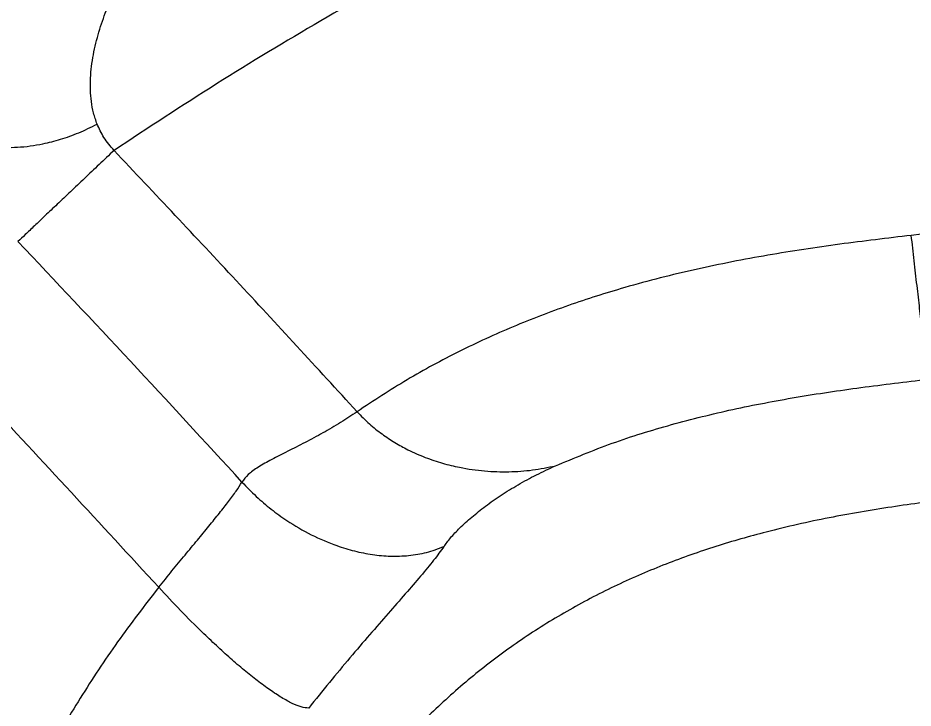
# Model space of a CAD drawing. Extents: x 400 to 501, y 484 to 634.
# Drawn here: x 434.14 to 443.27, y 528.93 to 535.97 of the extents above; entities that cross this region are included whole.
import ezdxf

# ---------------------------------------------------------------- set-up
doc = ezdxf.new("R2010")
doc.units = 0
doc.header["$MEASUREMENT"] = 0
doc.layers.add('DIM', color=3, linetype='Continuous')
doc.layers.add('GEOMETRY', color=3, linetype='Continuous', lineweight=25)

# ---------------------------------------------------------------- blocks, each defined once
blk = doc.blocks.new('2026 GRANDEE')
at = {"layer": 'GEOMETRY', "ltscale": 16}
for points, knots in [([(-6.4134, -58.0114), (-6.7279, -58.0993), (-7.3577, -58.2751), (-8.2887, -58.5875), (-9.2093, -58.9337), (-10.118, -59.3153), (-11.0891, -59.7642), (-12.1182, -60.2879), (-13.2002, -60.8932), (-14.2643, -61.5358), (-14.9577, -61.9914), (-15.3048, -62.2195)], [0, 0, 0, 0, 0.099142, 0.198473, 0.297991, 0.397695, 0.497586, 0.622713, 0.748147, 0.873902, 1, 1, 1, 1]), ([(-15.4768, -61.9518), (-15.4902, -61.9138), (-15.517, -61.8378), (-15.5379, -61.7203), (-15.5473, -61.6017), (-15.545, -61.44), (-15.5184, -61.2383), (-15.4606, -61.0066), (-15.3857, -60.7904), (-15.3112, -60.6187), (-15.2462, -60.4917), (-15.193, -60.4008), (-15.1627, -60.3609), (-15.1477, -60.3411)], [0, 0, 0, 0, 0.056139, 0.112523, 0.170006, 0.229085, 0.352362, 0.480351, 0.61157, 0.742941, 0.830195, 0.916049, 1, 1, 1, 1]), ([(-20.2855, -60.9637), (-19.6708, -61.5886), (-18.4416, -62.8382), (-16.6292, -64.7424), (-15.4423, -66.0312), (-14.849, -66.6755)], [0, 0, 0, 0, 0.3334397, 0.6668035, 1, 1, 1, 1]), ([(-17.4536, -61.8552), (-17.3818, -61.8975), (-17.2407, -61.9806), (-17.0148, -62.0781), (-16.7825, -62.1492), (-16.541, -62.1886), (-16.2889, -62.1927), (-16.0561, -62.1617), (-15.8468, -62.1075), (-15.6606, -62.0414), (-15.5392, -61.9822), (-15.4768, -61.9518)], [0, 0, 0, 0, 0.1315422, 0.2586675, 0.3810295, 0.4997322, 0.6173462, 0.7373882, 0.8207178, 0.9079628, 1, 1, 1, 1]), ([(-15.3048, -62.2195), (-15.3414, -62.177), (-15.412, -62.0952), (-15.4557, -61.9984), (-15.4768, -61.9518)], [0, 0, 0, 0, 0.518118, 1, 1, 1, 1]), ([(-15.3048, -62.2195), (-15.3557, -62.2677), (-15.4574, -62.3641), (-15.607, -62.5059), (-15.7506, -62.642), (-15.8855, -62.7699), (-16.0091, -62.8871), (-16.1186, -62.9908), (-16.2134, -63.0807), (-16.2613, -63.1261), (-16.2853, -63.1488)], [0, 0, 0, 0, 0.1250014, 0.2500013, 0.3750004, 0.5, 0.6249996, 0.7499987, 0.8749986, 1, 1, 1, 1]), ([(-12.8249, -64.8853), (-13.235, -64.4382), (-14.0554, -63.5437), (-14.8883, -62.6609), (-15.3048, -62.2195)], [0, 0, 0, 0, 0.499937, 1, 1, 1, 1]), ([(2.8474, -62.7404), (2.2903, -62.7194), (1.1763, -62.6774), (-0.4962, -62.6709), (-2.1683, -62.7055), (-3.8389, -62.7864), (-5.5075, -62.9083), (-6.6165, -63.027), (-7.171, -63.0864)], [0, 0, 0, 0, 0.166645, 0.33328, 0.49992, 0.666577, 0.833266, 1, 1, 1, 1]), ([(-7.171, -63.0864), (-7.4146, -63.1153), (-7.9034, -63.1731), (-8.6364, -63.284), (-9.3693, -63.4267), (-10.0488, -63.5989), (-10.6713, -63.7965), (-11.2358, -64.0128), (-11.7856, -64.2654), (-12.3193, -64.5523), (-12.6563, -64.7743), (-12.8249, -64.8853)], [0, 0, 0, 0, 0.122682, 0.24617, 0.37078, 0.496015, 0.596584, 0.697306, 0.798175, 0.899096, 1, 1, 1, 1]), ([(-7.0025, -64.5543), (-7.0047, -64.535), (-7.0091, -64.4964), (-7.022, -64.3836), (-7.0392, -64.2346), (-7.0604, -64.0497), (-7.085, -63.8358), (-7.1122, -63.5991), (-7.1411, -63.3467), (-7.1611, -63.1732), (-7.171, -63.0864)], [0, 0, 0, 0, 0.125005, 0.250005, 0.375002, 0.5, 0.624998, 0.749995, 0.874995, 1, 1, 1, 1]), ([(-13.9994, -65.6028), (-14.3776, -65.1913), (-15.1343, -64.3684), (-15.9016, -63.5554), (-16.2853, -63.1488)], [0, 0, 0, 0, 0.499943, 1, 1, 1, 1]), ([(-10.8022, -65.4373), (-10.61, -65.3577), (-10.2225, -65.1971), (-9.6157, -65.01), (-8.9889, -64.8554), (-8.3429, -64.7329), (-7.6788, -64.6341), (-7.2298, -64.5811), (-7.0025, -64.5543)], [0, 0, 0, 0, 0.159284, 0.321145, 0.485833, 0.653675, 0.82462, 1, 1, 1, 1]), ([(-12.8249, -64.8853), (-12.8807, -64.9226), (-12.9959, -64.9995), (-13.1757, -65.1038), (-13.3585, -65.2013), (-13.5354, -65.2902), (-13.6978, -65.3721), (-13.8347, -65.4493), (-13.9413, -65.5246), (-13.9803, -65.5771), (-13.9994, -65.6028)], [0, 0, 0, 0, 0.117656, 0.2431, 0.370901, 0.501455, 0.631768, 0.75962, 0.882234, 1, 1, 1, 1]), ([(-12.8249, -64.8853), (-12.7839, -64.9274), (-12.7039, -65.0097), (-12.5726, -65.1133), (-12.4404, -65.201), (-12.2927, -65.282), (-12.1298, -65.3536), (-11.9533, -65.4125), (-11.7501, -65.4618), (-11.5223, -65.4937), (-11.2738, -65.5009), (-11.0319, -65.4843), (-10.8791, -65.453), (-10.8022, -65.4373)], [0, 0, 0, 0, 0.068601, 0.133952, 0.197396, 0.259758, 0.341992, 0.423746, 0.505295, 0.627617, 0.750399, 0.874268, 1, 1, 1, 1]), ([(-11.9393, -66.2603), (-11.918, -66.2315), (-11.8744, -66.1726), (-11.7784, -66.0706), (-11.6591, -65.9611), (-11.5176, -65.8481), (-11.3586, -65.7365), (-11.1842, -65.6291), (-10.9983, -65.5275), (-10.8674, -65.4673), (-10.8022, -65.4373)], [0, 0, 0, 0, 0.119995, 0.244735, 0.37211, 0.499016, 0.624797, 0.749011, 0.874971, 1, 1, 1, 1]), ([(-14.849, -66.6755), (-14.8037, -66.6195), (-14.7136, -66.508), (-14.5801, -66.3469), (-14.453, -66.1939), (-14.3345, -66.0506), (-14.2269, -65.918), (-14.1333, -65.798), (-14.0542, -65.6904), (-14.0177, -65.6321), (-13.9994, -65.6028)], [0, 0, 0, 0, 0.127447, 0.253455, 0.377651, 0.501164, 0.625039, 0.749314, 0.873702, 1, 1, 1, 1]), ([(-13.9994, -65.6028), (-13.9518, -65.6523), (-13.8574, -65.7505), (-13.7032, -65.8807), (-13.5163, -66.0162), (-13.2911, -66.147), (-13.0579, -66.2464), (-12.8491, -66.3093), (-12.6657, -66.3454), (-12.4804, -66.3617), (-12.2951, -66.355), (-12.1109, -66.3249), (-11.9974, -66.2821), (-11.9393, -66.2603)], [0, 0, 0, 0, 0.077445, 0.153424, 0.229122, 0.343828, 0.461714, 0.542987, 0.626964, 0.714202, 0.805239, 0.900437, 1, 1, 1, 1]), ([(-6.1294, -65.7072), (-6.334, -65.7284), (-6.7486, -65.7713), (-7.3758, -65.8538), (-8.0132, -65.9621), (-8.6121, -66.0964), (-9.1674, -66.2553), (-9.6759, -66.4342), (-10.1747, -66.6481), (-10.6588, -66.8986), (-11.1231, -67.1858), (-11.5629, -67.5084), (-11.9746, -67.863), (-12.3558, -68.2449), (-12.7059, -68.6487), (-13.0519, -69.1024), (-13.3879, -69.6037), (-13.7119, -70.1467), (-14.0071, -70.6848), (-14.1941, -71.0413), (-14.2858, -71.2163)], [0, 0, 0, 0, 0.05909, 0.119723, 0.181694, 0.244786, 0.295929, 0.347549, 0.39952, 0.451711, 0.503988, 0.55621, 0.608231, 0.659908, 0.711091, 0.761642, 0.823723, 0.884349, 0.94325, 1, 1, 1, 1]), ([(-11.9393, -66.2603), (-11.9723, -66.3058), (-12.0383, -66.3967), (-12.1733, -66.5593), (-12.3295, -66.7403), (-12.5055, -66.9408), (-12.6962, -67.1594), (-12.8982, -67.3953), (-13.1077, -67.6461), (-13.2481, -67.8207), (-13.3186, -67.9084)], [0, 0, 0, 0, 0.123364, 0.246683, 0.370382, 0.494124, 0.618188, 0.743626, 0.871085, 1, 1, 1, 1]), ([(-14.849, -66.6755), (-14.9911, -66.8599), (-15.2733, -67.2261), (-15.6509, -67.8012), (-15.9968, -68.3808), (-16.3141, -68.9585), (-16.5155, -69.3427), (-16.6147, -69.5319)], [0, 0, 0, 0, 0.207597, 0.412195, 0.613117, 0.809455, 1, 1, 1, 1]), ([(-13.3186, -67.9084), (-13.3422, -67.9065), (-13.3885, -67.9026), (-13.4833, -67.8643), (-13.5914, -67.8054), (-13.7114, -67.7269), (-13.8401, -67.6322), (-13.9754, -67.5237), (-14.1156, -67.4036), (-14.2593, -67.2735), (-14.4295, -67.1117), (-14.6281, -66.9133), (-14.7751, -66.7551), (-14.849, -66.6755)], [0, 0, 0, 0, 0.095987, 0.18912, 0.279022, 0.365772, 0.449704, 0.5313, 0.61106, 0.68948, 0.767053, 0.882871, 1, 1, 1, 1])]:
    blk.add_open_spline(points, degree=3, knots=knots, dxfattribs=at)

msp = doc.modelspace()

# ---------------------------------------------------------------- block references
at = {"layer": 'DIM'}
msp.add_blockref('2026 GRANDEE', (450.4248, 596.8403), dxfattribs=at)

doc.saveas('drawing.dxf')
